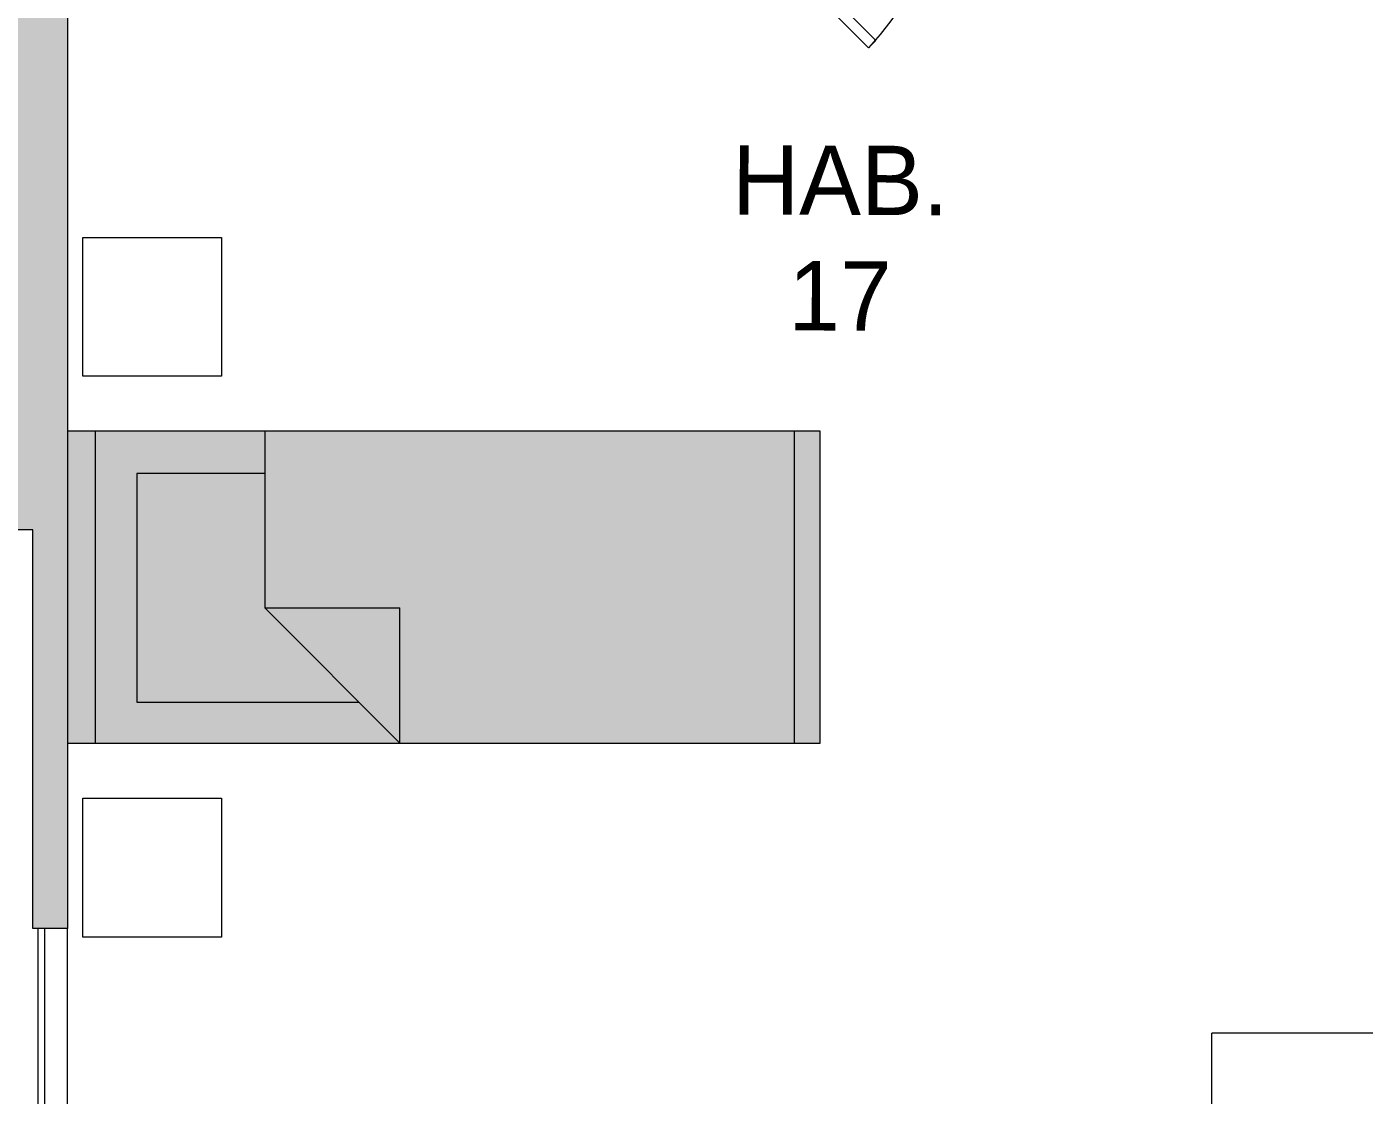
# Model space of a CAD drawing. Header units: metres. Extents: x 51 to 18146, y -212 to 18074.
# Drawn here: x 60.142 to 63.994, y 351.71 to 354.787 of the extents above; entities that cross this region are included whole.
import ezdxf

# ---------------------------------------------------------------- set-up
doc = ezdxf.new("R2010")
doc.units = ezdxf.units.M
doc.layers.get('0').update_dxf_attribs({"color": 250})
for name, color, linetype, lineweight in [('P0 - Antepecho', 250, 'Continuous', 15), ('P0 - Mobiliario', 250, 'Continuous', 9), ('P0 - Paredes', 250, 'Continuous', 20), ('P0 - Puertas', 250, 'Continuous', 13), ('P0 - Textos', 250, 'Continuous', 13), ('P0 - Ventanas', 250, 'Continuous', 15)]:
    doc.layers.add(name, color=color, linetype=linetype, lineweight=lineweight)
doc.layers.get('0').freeze()
doc.styles.add('CENTURY GOTHIC', font='GOTHIC.TTF')

# ---------------------------------------------------------------- blocks, each defined once
blk = doc.blocks.new('*U190')
for points in [[(-0.2000000028223909, 0.1499999940817066), (-0.1700000027944513, 0.1499999960497846), (-0.1700000011031333, -2.4600993e-09), (-0.2000000008982423, -2.5655322e-09)], [(0.8299999974989153, 0.1499999995642128), (0.8599999970611937, 0.1499999996696457), (0.8599999986360963, 3.022407e-09), (0.8299999993066485, -8.083161e-10)], [(0.830000002790325, -0.9250000010318336), (0.8299999972968365, 0.0749999984466258), (0.7999999972688967, 0.074999998341193), (0.800000001947478, -0.9250000029999116)]]:
    blk.add_lwpolyline(points, close=True)
blk.add_arc((0.874737891734953, 0.1197378909785973), 1.045695340698735, 182.452029120191, 267.5479714204705)
blk = doc.blocks.new('CAMA01')
at = {"true_color": 0xffffff, "transparency": 33554610}
h = blk.add_hatch(color=7, dxfattribs=at)
h.dxf.hatch_style = 1
h.paths.add_polyline_path([(-2.8824434e-09, -0.0021700000017881), (0, 1.8626e-12), (0.0009000000013039, -1.1920929e-09), (0.0008999971123412, -0.0021700011976063)])
for p, q in [((0.0008999998944213, -8.02843601183e-05), (-1.066413e-10, -8.02831587122e-05)), ((0.0001219024024904, -0.0005678501427174), (0.0001219028891064, -0.000200283318758)), ((0.0001219028891064, -0.000200283318758), (0.0007819028915837, -0.0002002841942012)), ((0.0007819028915837, -0.0002002841942012), (0.0007819020384897, -0.0008404724586327)), ((1.3510794379e-06, -0.0005694204699248), (0.0005095589705743, -0.000569421146065)), ((0.0005095589705743, -0.000569421146065), (0.0005095584532246, -0.0009580084774643)), ((0.0008999987235293, -0.0009580089971423), (0.0005095589705743, -0.000569421146065)), ((0.0008999987235293, -0.0009580089971423), (0.0005095584532246, -0.0009580084774643)), ((0.0008999972106364, -0.0020961682585045), (-2.78437e-09, -0.0020961670682743))]:
    blk.add_line(p, q)
blk.add_lwpolyline([(-2.8824434e-09, -0.0021700000017881), (0, 1.8626e-12), (0.0009000000013039, -1.1920929e-09), (0.0008999971123412, -0.0021700011976063)], close=True)
blk = doc.blocks.new('EQ_Silla - Haworth-Zody Task1 - Silla operativa con apoyabrazos-V157-Layout Copy 1')
for p, q in [((0.3079581747192112, 0.0921738494505853), (-0.0793581747191419, 0.0921738494505875)), ((-0.1348424355650827, -0.0052449329755294), (-0.1353583258991049, 0.00684369083393)), ((0.3639583258991628, 0.0068436908339243), (0.3634424355651413, -0.0052449329755223)), ((-0.1086311546798821, -0.2437535726801241), (-0.1095237594148359, -0.0318337865780272)), ((0.3381237594148705, -0.0318337865779708), (0.3372311546799081, -0.2437535726801198)), ((-0.1358731024365228, -0.3180360660910343), (-0.1358731024365228, -0.3316857496327566)), ((0.3644731024365748, -0.331688326845399), (0.3644731024365748, -0.3180386937343387))]:
    blk.add_line(p, q)
at = {"flags": 128}
for points in [[(-0.1353583258991047, 0.0068436908339301), (-0.1359113819123139, 0.0198119512624371), (-0.1364562745090984, 0.0325887929057688)], [(0.365056274509157, 0.0325887929057683), (0.3645113819123725, 0.0198119512624365), (0.3639583258991634, 0.0068436908339292)], [(-0.2259057824548897, -0.0339270631162997), (-0.2290985714151343, -0.0614857801550134), (-0.2311867517393447, -0.0891501306642502), (-0.2321669827844545, -0.116875857584614), (-0.2320376963898896, -0.1446186056675393), (-0.2307990993863124, -0.1723339924342266), (-0.2284531732646974, -0.1999776791781552), (-0.2250036710064151, -0.2275054418975346), (-0.2243909969472571, -0.2316244073007391)], [(-0.2030415816124818, -0.0106836094461181), (-0.2041147055000873, -0.0108697968385668), (-0.2051795254931787, -0.0110987488107282), (-0.2062343381069231, -0.0113700990882817), (-0.2072774558661582, -0.011683413568676), (-0.2083072100049888, -0.0120381910155698), (-0.209321953136453, -0.0124338638607339), (-0.2103200618880125, -0.0128697991120263), (-0.2112999394985715, -0.0133452993660338), (-0.2122600183730034, -0.0138596039237884), (-0.2131987625899065, -0.0144118900077048), (-0.214114670358777, -0.0150012740778696), (-0.2150062764225875, -0.0156268132454913), (-0.2158721544018222, -0.0162875067813532), (-0.2167109190764331, -0.0169822977167305), (-0.2175212286018625, -0.0177100745343443), (-0.2183017866557187, -0.0184696729465391), (-0.21905134451164, -0.0192598777578906), (-0.2197687030369507, -0.0200794248092639), (-0.2204527146110336, -0.020927003000215), (-0.2211022849612838, -0.0218012563864419), (-0.2217163749137149, -0.0227007863490183), (-0.2222940020553939, -0.0236241538319009), (-0.2228342423061322, -0.0245698816440869), (-0.2233362313967547, -0.0255364568228245), (-0.2237991662518086, -0.0265223330540163), (-0.2242223062742774, -0.0275259331460024), (-0.224604974530393, -0.028545651552724), (-0.2249465588325723, -0.0295798569422661), (-0.2252465127188141, -0.0306268948066178), (-0.2255043563268677, -0.0316850901085477), (-0.2257196771619768, -0.0327527499613235), (-0.2258921307567439, -0.0338281663369217), (-0.2259057824548897, -0.0339270631163041)], [(-0.1373623365881645, -0.0049486939613892), (-0.1577386763790189, -0.0058132096444355), (-0.1780641458648533, -0.0074918700685434), (-0.1983062286303285, -0.0099819897351263), (-0.2030415816124818, -0.010683609446116)], [(-0.1095237594148359, -0.0318337865779687), (-0.1095590873103461, -0.0307452037547336), (-0.1096379186496258, -0.029658904420664), (-0.109760127319327, -0.0285766264229619), (-0.1099255178116617, -0.0275001011755637), (-0.1101338255371344, -0.0264310508892045), (-0.1103847172477954, -0.0253711858162947), (-0.1106777915704449, -0.0243222015148612), (-0.1110125796486866, -0.0232857761360084), (-0.1113885458930076, -0.022263567739255), (-0.1118050888376129, -0.0212572116399853), (-0.1122615421026607, -0.0202683177932689), (-0.1127571754602973, -0.0192984682183062), (-0.1132911960028721, -0.0183492144675256), (-0.1138627494114334, -0.0174220751444485), (-0.1144709213224718, -0.0165185334741922), (-0.1151147387906484, -0.0156400349307003), (-0.1157931718453511, -0.0147879849242257), (-0.1165051351384374, -0.0139637465530215), (-0.1172494896804949, -0.0131686384226626), (-0.1180250446630553, -0.0124039325365302), (-0.1188305593635831, -0.0116708522609288), (-0.1196647451303969, -0.0109705703679031), (-0.1205262674442145, -0.0103042071591043), (-0.1214137480531253, -0.0096728286735101), (-0.1223257671774634, -0.0090774449820177), (-0.1232608657811865, -0.0085190085715197), (-0.1242175479060003, -0.0079984128211503), (-0.1251942830645992, -0.0075164905730539), (-0.1261895086890887, -0.0070740128000239), (-0.1272016326307547, -0.0066716873721056), (-0.1282290357072089, -0.0063101579241556), (-0.1292700742927113, -0.0059900028261697), (-0.1303230829475796, -0.0057117342580201), (-0.1313863770826048, -0.005475797390033), (-0.1324582556539965, -0.0052825696708861), (-0.1335370038846878, -0.0051323602237092), (-0.134620896007637, -0.0050254093515644), (-0.1357081980266702, -0.0049618881530305), (-0.1367971704905018, -0.004941898248489), (-0.1373623365881645, -0.0049486939613892)], [(0.3659623365881904, -0.0049486939613914), (0.3648731838078021, -0.0049460778141358), (0.3637847976154853, -0.004987018254039), (0.3626989191969669, -0.005071449785128), (0.3616172857260727, -0.0051992373349601), (0.3605416275856133, -0.0053701764707109), (0.3594736655991776, -0.0055839937262419), (0.3584151082780946, -0.0058403470395459), (0.3573676490882852, -0.0061388263000106), (0.3563329637409899, -0.0064789540044937), (0.3553127075120656, -0.0068601860212201), (0.3543085125938127, -0.0072819124602927), (0.3533219854838964, -0.0077434586493685), (0.3523547044152356, -0.0082440862129998), (0.3514082168312066, -0.0087829942538932), (0.3504840369100362, -0.0093593206341293), (0.3495836431424448, -0.0099721433544521), (0.3487084759664051, -0.0106204820292336), (0.3478599354626877, -0.0113032994548983), (0.3470393791150767, -0.0120195032692313), (0.3462481196387094, -0.0127679476989044), (0.3454874228799383, -0.0135474353924911), (0.3447585057913172, -0.0143567193359696), (0.3440625344846842, -0.0151945048476589), (0.3434006223656677, -0.0160594516494659), (0.342773828352465, -0.0169501760110126), (0.3421831551817704, -0.0178652529633367), (0.3416295478046677, -0.0188032185785221), (0.3411138918748615, -0.0197625723116761), (0.340637012331836, -0.0207417794014595), (0.3401996720811347, -0.0217392733254384), (0.3398025707738567, -0.0227534583061066), (0.3394463436873875, -0.0237827118638474), (0.339131560709081, -0.0248253874125268), (0.3388587254245371, -0.0258798168936974), (0.3386282743120266, -0.0269443134451216), (0.3384405760441544, -0.0280171740993969), (0.3382959308981218, -0.0290966825083422), (0.3381945702752966, -0.0301811116887841), (0.338136656331064, -0.0312687267853699), (0.3381237594148705, -0.0318337865779708)], [(0.4316415816125078, -0.0106836094461181), (0.4114237683748084, -0.008003564945704), (0.3911149540360872, -0.0061341610851239), (0.3707476283669665, -0.0050783885117593), (0.3659623365881904, -0.0049486939613914)], [(0.4545057824549243, -0.0339270631163019), (0.4543372727566161, -0.0328510217115055), (0.4541258676687744, -0.0317825796157044), (0.4538719053944187, -0.0307234461083226), (0.4535757922190153, -0.0296753155770392), (0.4532380018604885, -0.0286398648071169), (0.452859074711343, -0.027618750298897), (0.4524396169741899, -0.0266136056177707), (0.4519802996919309, -0.0256260387808067), (0.4514818576742295, -0.0246576296842768), (0.4509450883219854, -0.0237099275761556), (0.4503708503516564, -0.022784448577641), (0.4497600624215067, -0.0218826732577137), (0.4491137016619228, -0.0210060442645106), (0.4484328021122387, -0.0201559640174228), (0.4477184530664777, -0.0193337924634995), (0.4469717973307345, -0.0185408449018479), (0.4461940293949053, -0.0177783898793981), (0.4453863935217819, -0.017047647161553), (0.4445501817564482, -0.0163497857807756), (0.443686731859372, -0.0156859221663969), (0.4427974251661927, -0.0150571183585982), (0.4418836843778915, -0.0144643803093122), (0.4409469712848398, -0.0139086562729976), (0.4399887844281344, -0.0133908352895473), (0.4390106567023638, -0.0129117457620805), (0.438014152903227, -0.0124721541316412), (0.4370008672242201, -0.0120727636510527), (0.4359724207062869, -0.011714213259899), (0.4349304586444543, -0.0113970765623171), (0.4338766479557564, -0.011121860909363), (0.4328126745124866, -0.0108890065873766), (0.4317402404451839, -0.0106988861135979), (0.4316415816125078, -0.0106836094461181)], [(0.4529909969472917, -0.2316244073007391), (0.4566057039634906, -0.2041178502760709), (0.4591175506984393, -0.1764887458362824), (0.4605225187331963, -0.1487812946545938), (0.4608183604186155, -0.1210398227422797), (0.4600046024711065, -0.093308710536543), (0.4580825467298099, -0.0656323219012465), (0.4550552680738797, -0.0380549331542383), (0.4545057824549243, -0.0339270631163019)], [(-0.2243909969472571, -0.2316244073007391), (-0.2241628828186982, -0.2329480334900994), (-0.2238820202270957, -0.2342614787875673), (-0.2235488584926584, -0.2355626419608503), (-0.2231639306031157, -0.2368494414264444), (-0.2227278523609645, -0.2381198185797041), (-0.2222413213983628, -0.2393717410881813), (-0.2217051160610755, -0.2406032061429317), (-0.2211200941632546, -0.2418122436625586), (-0.2204871916151352, -0.2429969194449534), (-0.2198074209257764, -0.2441553382615741), (-0.2190818695832824, -0.2452856468894291), (-0.2183116983150258, -0.2463860370758403), (-0.2174981392307288, -0.2474547484312462), (-0.2166424938513942, -0.248490071245452), (-0.2157461310270817, -0.249490349222817), (-0.2148104847471083, -0.2504539821319509), (-0.2138370518459289, -0.2513794283657758), (-0.212827389608519, -0.252265207407726), (-0.2117831132790869, -0.2531099022002948), (-0.2107058934769891, -0.2539121614120035), (-0.2095974535241188, -0.254670701599259), (-0.2084595666879351, -0.2553843092595656), (-0.2072940533446453, -0.2560518427729016), (-0.206102778066977, -0.2566722342280403), (-0.2048876466412342, -0.2572444911310017), (-0.203650603018498, -0.2577676979928073), (-0.2023936262046666, -0.2582410177941049), (-0.2011187270945072, -0.2586636933241708), (-0.1998279452546224, -0.259035048392322), (-0.1997320632002284, -0.259060417120922)], [(-0.1997320632002284, -0.259060417120922), (-0.1820200502348526, -0.2633419205167265), (-0.1641509905205514, -0.2669117075609025), (-0.1461534707410165, -0.2697640673556791), (-0.1391678896288675, -0.2706734188888888)], [(-0.1391678896288675, -0.2706734188888888), (-0.138084363155193, -0.2707840127589272), (-0.1369972808118873, -0.2708511886634137), (-0.1359083816988242, -0.2708748391352249), (-0.1348194078222842, -0.2708549263386543), (-0.1337321013081743, -0.2707914821299289), (-0.1326482016149616, -0.2706846080062496), (-0.1315694427509482, -0.2705344749434047), (-0.1304975505001813, -0.2703413231222828), (-0.12943423966161, -0.2701054615445896), (-0.1283812113057503, -0.2698272675385319), (-0.1273401500533352, -0.269507186155175), (-0.1263127213802844, -0.2691457294564522), (-0.1253005689533135, -0.2687434756959767), (-0.1243053120003777, -0.2683010683939536), (-0.1233285427202891, -0.267819215307695), (-0.1223718237355444, -0.2672986872993448), (-0.1214366855924268, -0.266740317102674), (-0.1205246243124612, -0.2661449979908931), (-0.1196370989991569, -0.2655136823475805), (-0.118775529503675, -0.2648473801430911), (-0.1179412941534148, -0.2641471573188192), (-0.1171357275469853, -0.2634141340819032), (-0.1163601184191019, -0.2626494831131629), (-0.115615707578921, -0.2618544276910216), (-0.1149036859249793, -0.2610302397345612), (-0.1142251925400497, -0.2601782377686855), (-0.1135813128687973, -0.2592997848147942), (-0.1129730769813451, -0.2583962862102264), (-0.1124014579253589, -0.2574691873599969), (-0.1118673701693946, -0.2565199714245132), (-0.1113716681399284, -0.2555501569467706), (-0.1109151448544657, -0.2545612954230576), (-0.1104985306528718, -0.2535549688208612), (-0.1101224920289928, -0.2525327870480789), (-0.10978763056443, -0.2514963853774908), (-0.1094944819660702, -0.2504474218306851), (-0.109243515209148, -0.2493875745255609), (-0.1090351317869315, -0.2483185389917287), (-0.1088696650684436, -0.2472420254579858), (-0.1087473797651453, -0.2461597561163532), (-0.1086684715074224, -0.2450734623668914), (-0.1086330665316714, -0.2439848820478776), (-0.1086311546798734, -0.2437535726801068)], [(0.3372311546799081, -0.2437535726801198), (0.3372573112773313, -0.2448424144756375), (0.3373269890107104, -0.2459293393289375), (0.337440076410526, -0.2470126083921226), (0.3375963925610668, -0.248090488665779), (0.3377956873898316, -0.2491612557714013), (0.3380376420676194, -0.2502231967100319), (0.3383218695185501, -0.2512746126027222), (0.3386479150393442, -0.2523138214083147), (0.3390152570267053, -0.2533391606144177), (0.3394233078118304, -0.2543489898970247), (0.3398714146005028, -0.2553416937447018), (0.3403588605174522, -0.2563156840430643), (0.340884865753198, -0.2572694026154024), (0.3414485888115641, -0.2582013237154537), (0.3420491278559165, -0.2591099564682489), (0.3426855221518979, -0.2599938472552216), (0.3433567536043881, -0.2608515820396724), (0.3440617483862405, -0.2616817886289058), (0.3447993786562031, -0.262483138869491), (0.3455684643632004, -0.2632543507719782), (0.3463677751341602, -0.2639941905618516), (0.3471960322423637, -0.2647014746532629), (0.3480519106531192, -0.265375071542554), (0.3489340411435489, -0.2660139036183842), (0.349841012493038, -0.2666169488857135), (0.3507713737409175, -0.2671832426007649), (0.3517236365076464, -0.2677118788143875), (0.352696277375941, -0.2682020118214066), (0.3536877403279017, -0.2686528575135758), (0.3546964392342994, -0.2690636946339568), (0.3557207603920622, -0.2694338659308034), (0.3567590651058482, -0.2697627792090036), (0.3578096923096145, -0.2700499082774717), (0.3588709612239562, -0.2702947937909601), (0.3599411740449951, -0.2704970439848763), (0.3610186186605226, -0.2706563353020565), (0.3621015713889862, -0.2707724129103762), (0.3631882997370499, -0.2708450911104243), (0.3642770651711794, -0.2708742536325827), (0.3653661258989389, -0.2708598538230393), (0.3664537396554679, -0.2708019147184149), (0.3675381664907901, -0.2707005290089174), (0.3677678896289022, -0.2706734188888888)], [(0.3677678896288936, -0.2706734188888867), (0.3858073614905924, -0.2680996804474562), (0.4037294816122606, -0.2648066142534339), (0.4215055784249018, -0.2607994885102467), (0.4283320632002545, -0.2590604171209198)], [(0.4283320632002545, -0.2590604171209198), (0.4296239362141156, -0.258692876020003), (0.4309000781434492, -0.2582739677710921), (0.4321584474333874, -0.257804362538013), (0.4333970309615147, -0.257284811588972), (0.4346138472584016, -0.2567161460946457), (0.4358069496775372, -0.256099275798521), (0.436974429509587, -0.2554351875614793), (0.4381144190358515, -0.2547249437830337), (0.4392250945162705, -0.2539696807017244), (0.4403046791070125, -0.2531706065773612), (0.4413514457030364, -0.2523289997580819), (0.4423637197010831, -0.2514462066352757), (0.4433398816786968, -0.2505236394896039), (0.4442783699849464, -0.2495627742317047), (0.4451776832387474, -0.2485651480410222), (0.446036382730738, -0.2475323569066372), (0.4468530947249013, -0.2464660530740486), (0.4476265126562744, -0.2453679424019225), (0.4483553992211581, -0.2442397816330897), (0.4490385883565301, -0.2430833755841091), (0.4496749871055124, -0.2419005742579801), (0.4502635773658725, -0.2406932698845023), (0.4508034175187425, -0.2394633938931351), (0.4512936439350432, -0.2382129138230975), (0.4517334723570924, -0.2369438301757484), (0.4521221991532235, -0.2356581732142048), (0.4524592024434995, -0.2343579997153386), (0.4527439430945475, -0.2330453896793981), (0.4529759655820493, -0.2317224430024375), (0.4529909969472917, -0.2316244073007391)], [(0.3180339258551021, -0.2790479169573947), (0.2915353869987303, -0.2866681727421991), (0.264753315191917, -0.2932226742093714), (0.2377305560363472, -0.2987009355547874), (0.2105103401821298, -0.3030941927289263), (0.1831362141679493, -0.3063954174574919), (0.1556519707559357, -0.3085993284851342), (0.1281015788725522, -0.3097024000243577), (0.1005291132677119, -0.3097028673960068), (0.0729786840045694, -0.308600729852388), (0.0454943658928295, -0.3063977505784579), (0.0181201279784691, -0.3030974538711131), (-0.0091002367973795, -0.2987051195010604), (-0.0361231816577749, -0.293227774266308), (-0.0629054756555216, -0.2866741807508004), (-0.0894042728334855, -0.2790548233061256), (-0.0894339737252274, -0.279045635561457)]]:
    blk.add_lwpolyline(points, dxfattribs=at)
for centre, major_axis, ratio, start_param, end_param in [((-0.0347523265836348, -0.2038370660846777), (0.2390804884998245, 0), 0.2923717047227383, 4.322964098592838, 4.347116558305048), ((0.263352326583653, -0.2038370660846777), (0.2390804884998248, 0), 0.2923717047227375, 5.077661402464497, 5.101813862176602)]:
    blk.add_ellipse(centre, major_axis=major_axis, ratio=ratio, start_param=start_param, end_param=end_param)
for points, knots in [([(-0.1314380760497149, 0.0585569405649997), (-0.1297150664134181, 0.0622049993486029), (-0.1268267779686376, 0.0672396324690435), (-0.1228101934131865, 0.072233395030301), (-0.1203669322204662, 0.0748442378107491), (-0.1185018842746867, 0.0766909481448618), (-0.1165902236666237, 0.0784190854458624), (-0.1139540500915292, 0.0805604901037947), (-0.1112614310052826, 0.0824861091285717), (-0.1085274334031657, 0.0841947354003728), (-0.106433286324765, 0.0853610641548807), (-0.1043340738447774, 0.0864264847716688), (-0.1015707032626833, 0.0877225107419734), (-0.0981770538230757, 0.0890945775587135), (-0.0954845473331059, 0.0898998263396851), (-0.0941474130462302, 0.0902271186446056)], [-1, -1, -1, -1, -0.8, -0.7000000000000001, -0.6500000000000002, -0.6000000000000001, -0.55, -0.5, -0.4, -0.35, -0.3, -0.25, -0.2, -0.1, 0, 0, 0, 0]), ([(-0.0912548920958012, 0.0909218871233229), (-0.0915450652540238, 0.0908802870929717), (-0.0919957326131124, 0.0907874257727281), (-0.0925483211512657, 0.0906469955357859), (-0.0928719213143915, 0.0905603888061155), (-0.0931180570100462, 0.0904925975232822), (-0.0933696003785661, 0.0904237960916198), (-0.093713264971736, 0.0903324866181086), (-0.0941542438341353, 0.0902182535196321), (-0.0946028172485875, 0.0901013558814184), (-0.0949617143853118, 0.0900034539976073), (-0.0952291737335568, 0.0899263443002192), (-0.0954960644965827, 0.0898466640849928), (-0.095853985948821, 0.0897398030563044), (-0.0963032750667688, 0.0896033765113959), (-0.0968444538122919, 0.089434531879339), (-0.0975653447057774, 0.0891980675816562), (-0.0984682183169726, 0.0888876764882781), (-0.0999137331434023, 0.0883592448499803), (-0.1017166160443157, 0.0876362108280078), (-0.1035040749845878, 0.0868323832204166), (-0.1049187213883338, 0.0861447211224973), (-0.1059668726287512, 0.0856057065682478), (-0.1068296396914773, 0.0851411672947812), (-0.1075111285436064, 0.0847630670407482), (-0.1079293252131913, 0.0845206704445937), (-0.1082606756683073, 0.0843251844328052), (-0.1085921363216849, 0.0841310812998083), (-0.1090030348957417, 0.0838886158620501), (-0.109485070949114, 0.0835962146224568), (-0.109947995136831, 0.0832999867258977), (-0.1103908516763099, 0.0830040426541177), (-0.110961806556296, 0.0826213360339343), (-0.1113660269212711, 0.0823542513260005), (-0.1116250685030013, 0.0821934378051991)], [-1, -1, -1, -1, -0.95, -0.925, -0.9125, -0.9, -0.8875, -0.875, -0.85, -0.825, -0.8125, -0.8, -0.7875000000000001, -0.775, -0.75, -0.725, -0.7, -0.65, -0.6, -0.5, -0.4, -0.35, -0.3, -0.25, -0.225, -0.2, -0.1875, -0.175, -0.15, -0.125, -0.1, -0.075, -0.05, 0, 0, 0, 0]), ([(0.3402250685030618, 0.0821934378051991), (0.3399660269213316, 0.0823542513260005), (0.3395618075732008, 0.0826213369436711), (0.33899084998163, 0.0830040411378895), (0.3385480015769064, 0.0832999924875646), (0.3380850468838576, 0.0835961930920169), (0.3376031247170578, 0.0838886962221422), (0.3371096213872324, 0.0841792744774303), (0.3366126457873563, 0.0844719137578753), (0.3361111689852555, 0.0847630797735141), (0.3356001688980332, 0.0850468686676951), (0.3350838644510113, 0.0853260645257113), (0.3343925663116907, 0.085696072125253), (0.3335185934590543, 0.086144545333104), (0.3321041489130438, 0.0868324848063964), (0.3303165903355381, 0.0876361755011523), (0.3285137363415899, 0.0883592492445658), (0.327068217702178, 0.0888876756433947), (0.3261653447821551, 0.0891980676865211), (0.3254444537979598, 0.0894345318595585), (0.3249032750707748, 0.0896033765168135), (0.324453985948395, 0.0897398030556319), (0.3240960644967383, 0.0898466640851193), (0.3238291737335958, 0.0899263443001852), (0.3235617143853818, 0.090003453997616), (0.3232028172486476, 0.0901013558814132), (0.3227542438341999, 0.0902182535196337), (0.3223132649717997, 0.0903324866181083), (0.32196960037863, 0.0904237960916197), (0.3217180570101101, 0.0904925975232821), (0.3214719213144551, 0.0905603888061154), (0.3211483211513297, 0.0906469955357859), (0.3205957326131762, 0.0907874257727281), (0.320145065254088, 0.0908802870929716), (0.3198548920958655, 0.090921887123323)], [-1, -1, -1, -1, -0.95, -0.925, -0.9, -0.875, -0.85, -0.825, -0.8, -0.775, -0.75, -0.725, -0.7, -0.65, -0.6, -0.5, -0.4, -0.35, -0.3, -0.275, -0.25, -0.225, -0.2125, -0.2, -0.1875, -0.175, -0.15, -0.125, -0.1125, -0.1, -0.0875, -0.075, -0.05, 0, 0, 0, 0]), ([(0.3227474130462934, 0.0902271186446056), (0.3240845473331688, 0.0898998263396851), (0.3267770478724963, 0.0890945751015192), (0.3301707196270103, 0.0877225174992574), (0.3329340455792904, 0.0864264730999959), (0.3350333941802102, 0.0853611086915262), (0.3371270302472412, 0.0841945689254619), (0.3391794363733747, 0.0829138870595185), (0.3412021246302125, 0.0815209806391065), (0.3432145982531228, 0.0800257603019773), (0.3451898205139021, 0.0784189189722743), (0.3471019921181163, 0.0766909926765461), (0.3489669039998317, 0.0748442261575976), (0.3514102095393579, 0.0722334016892441), (0.3554267658741137, 0.0672396274748355), (0.3583150664134776, 0.0622049993486028), (0.3600380760497742, 0.0585569405649997)], [-1, -1, -1, -1, -0.9, -0.8, -0.75, -0.7, -0.65, -0.6, -0.55, -0.5, -0.45, -0.4, -0.35, -0.3, -0.2, 0, 0, 0, 0]), ([(-0.1321916451116984, 0.0568125370264888), (-0.1329325412387867, 0.0550153412506641), (-0.1337976136406429, 0.0524626544181907), (-0.1345885741090656, 0.0498449734717892), (-0.1347818098146319, 0.0491391363902812)], [-0.4, -0.4, -0.4, -0.4, -0.3, -0.2637270941814748, -0.2637270941814748, -0.2637270941814748, -0.2637270941814748]), ([(0.3633500437148493, 0.0491204072770976), (0.3631675369587037, 0.0498319723106151), (0.3625647839866263, 0.0519938256115156), (0.3616846880836481, 0.0545548180593154), (0.3609745209703981, 0.056363588224411), (0.3607919793008476, 0.0568120722252804)], [-0.7362729058178431, -0.7362729058178431, -0.7362729058178431, -0.7362729058178431, -0.7, -0.625, -0.6, -0.6, -0.6, -0.6]), ([(0.365056274509157, 0.0325887929057699), (0.3651485838705521, 0.0359120853151212), (0.3649565400764512, 0.0402067050411395), (0.364354048057217, 0.0442993238559526), (0.3641750627479618, 0.0453106595850098)], [-1, -1, -1, -1, -0.85, -0.8, -0.8, -0.8, -0.8]), ([(-0.1074918230792057, -0.2888121454244476), (-0.1121228672009224, -0.2838407900334862), (-0.1170496171537303, -0.2761411101364257), (-0.1207642644605192, -0.2676251329153607), (-0.1215032036702093, -0.265420628539105)], [-0.615205812332493, -0.615205812332493, -0.615205812332493, -0.615205812332493, -0.3333333333333333, -0.2383083685885172, -0.2383083685885172, -0.2383083685885172, -0.2383083685885172]), ([(0.3499498264599861, -0.2653854354134375), (0.3492225466266153, -0.2675926150886794), (0.3458838400052281, -0.2762225328453685), (0.3405781386974866, -0.2836485189764659), (0.3360251494315221, -0.2887257886244559)], [-0.7616916314111954, -0.7616916314111954, -0.7616916314111954, -0.7616916314111954, -0.6666666666666666, -0.3847676228222946, -0.3847676228222946, -0.3847676228222946, -0.3847676228222946]), ([(-0.1337786907094627, -0.3249020827640658), (-0.135906091699721, -0.3214693965513963), (-0.1371751026193961, -0.3126456559319503), (-0.12829460167852, -0.3034425634114581), (-0.1194608401669618, -0.2978855819632817)], [0, 0, 0, 0, 0.4, 1, 1, 1, 1]), ([(0.3182968984863848, -0.2789838552986206), (0.3195734718198324, -0.2787313475865032), (0.3231140776195827, -0.279733789260372), (0.3314172477224516, -0.2850158214006022), (0.3382952314330134, -0.2903875713721492), (0.3421363161204112, -0.293591444593777)], [0.5555555555555556, 0.5555555555555556, 0.5555555555555556, 0.5555555555555556, 0.7222222222222223, 0.861111111111111, 1, 1, 1, 1]), ([(-0.1358730539699896, -0.3316857933774743), (-0.1358730716698342, -0.3322311745893991), (-0.1357071444796072, -0.3345162848192777), (-0.134842403328534, -0.3367613858057219), (-0.1337786907094627, -0.3384520484646375)], [0.737607479234478, 0.737607479234478, 0.737607479234478, 0.737607479234478, 0.8, 1, 1, 1, 1]), ([(-0.1310647324885156, -0.3407727578257767), (-0.1304087486750281, -0.3412433366769766), (-0.1292752412818839, -0.3420185975739311), (-0.1274996982783947, -0.3431947111588242), (-0.1260434887665344, -0.3441407182446821), (-0.1244773714650745, -0.3451798244168842), (-0.1228103598290906, -0.3463057042579011), (-0.12104375760466, -0.3474801192347597), (-0.1191735807349251, -0.3486561708132653), (-0.117213702178536, -0.3498535135795542), (-0.1151780480097815, -0.3510957603182133), (-0.1130603703682172, -0.3523419958102755), (-0.1108523265255993, -0.353552876929276), (-0.1085649294256907, -0.354747300182296), (-0.1062142841248763, -0.3559457282642105), (-0.1037947649462705, -0.3571082414529676), (-0.1004719852581668, -0.3585650497501463), (-0.0961567873518932, -0.3602179920740933), (-0.0925911590540601, -0.3614058330218435), (-0.0907912950076257, -0.3619623952951482)], [0, 0, 0, 0, 0.1, 0.15, 0.2, 0.25, 0.3, 0.35, 0.4, 0.45, 0.5, 0.55, 0.6, 0.65, 0.7, 0.75, 0.8, 0.9, 1, 1, 1, 1]), ([(-0.0907912950076256, -0.3474618679703779), (-0.0942680523817027, -0.3463876329080688), (-0.0994059711727877, -0.3446195130800963), (-0.105002942434549, -0.3421704771320599), (-0.1080724663198226, -0.3406959494216788), (-0.1103165403508348, -0.3395944114159666), (-0.112487871594749, -0.3384773580103986), (-0.1145768656384439, -0.3373305232248826), (-0.116589148939889, -0.3361863993807774), (-0.1185290146536919, -0.3350793053819868), (-0.1203841288227367, -0.3339894955007812), (-0.1221426327260924, -0.3329006803171306), (-0.1238073739446585, -0.3318514045104572), (-0.1259009238617184, -0.330550455883545), (-0.1282577513416973, -0.3291013552903756), (-0.1298150520158429, -0.3280865780225927), (-0.1305025374767579, -0.3276190141623122)], [0, 0, 0, 0, 0.2, 0.3, 0.35, 0.4, 0.45, 0.5, 0.55, 0.6, 0.65, 0.7, 0.75, 0.8, 0.9, 1, 1, 1, 1]), ([(0.3591026039593567, -0.3276215275543771), (0.358415124038431, -0.3280890818918089), (0.3568578321379268, -0.3291038401627929), (0.3545010096957226, -0.3305529170153902), (0.3524074601277312, -0.3318538468633681), (0.3507427173372466, -0.3329031087064918), (0.3489842101681901, -0.3339919098468778), (0.3471290912072114, -0.3350817053135703), (0.3451892191928324, -0.3361887848139922), (0.3431769280829451, -0.3373328941587834), (0.3410879248834381, -0.3384797139909614), (0.3389165833208611, -0.3395967514769669), (0.3366724977681628, -0.3406982728571726), (0.3336029569863288, -0.342172777849338), (0.3280059535284554, -0.3446217701127088), (0.3228680050531276, -0.3463898439289129), (0.3193912281848114, -0.3474640452438859)], [0, 0, 0, 0, 0.1, 0.2, 0.25, 0.3, 0.35, 0.4, 0.45, 0.5, 0.55, 0.6, 0.65, 0.7, 0.8, 1, 1, 1, 1]), ([(0.3193912281848115, -0.3619645484427746), (0.3211911022133266, -0.3614080032692449), (0.324756750598788, -0.3602201945452039), (0.3290719727494483, -0.3585672878946667), (0.3323947708842752, -0.3571105047724024), (0.3348143033010936, -0.3559480087338251), (0.3371649609487108, -0.3547495966839004), (0.3394523692241416, -0.3535551890410984), (0.341660422997068, -0.3523443228106467), (0.3437781093425053, -0.3510981011275139), (0.3458137708196531, -0.3498558677597539), (0.347773655130867, -0.3486585384730316), (0.3496438361994114, -0.3474825004094836), (0.3514104410492671, -0.3463080986228044), (0.3530774535697003, -0.345182231972177), (0.3546435698797479, -0.3441431391823167), (0.3560997764943522, -0.3431971457103204), (0.3578753132017569, -0.3420210503707064), (0.3590088131247518, -0.3412458033233909), (0.3596647907910966, -0.3407752337721938)], [0, 0, 0, 0, 0.1, 0.2, 0.25, 0.3, 0.35, 0.4, 0.45, 0.5, 0.55, 0.6, 0.65, 0.7, 0.75, 0.8, 0.85, 0.9, 1, 1, 1, 1]), ([(0.319391228184764, -0.347464045243886), (0.3046021359036028, -0.3518158320251878), (0.274813466431913, -0.3595672499036816), (0.2142851778767307, -0.3712957419931038), (0.1297869535541905, -0.3794257330630491), (0.0410397077518383, -0.3751645170797891), (-0.034978108881693, -0.3623010580254756), (-0.0723010258359775, -0.3529027835194002), (-0.0907912950076254, -0.3474618679703778)], [0, 0, 0, 0, 0.1111111111111111, 0.2222222222222222, 0.4444444444444445, 0.7222222222222223, 0.861111111111111, 1, 1, 1, 1]), ([(-0.0907912950076187, -0.3619623952951483), (-0.0759905701880261, -0.3662689688468676), (-0.046184825658495, -0.3739403087487274), (0.0143454856175163, -0.3855499629885253), (0.0988256973377897, -0.3936022397803471), (0.1875433485958242, -0.3893816570356043), (0.2635619898034067, -0.3766452575738768), (0.3008943567924756, -0.3673465649347187), (0.319391228184764, -0.3619645484427746)], [0, 0, 0, 0, 0.1111111111111111, 0.2222222222222222, 0.4444444444444445, 0.7222222222222223, 0.861111111111111, 1, 1, 1, 1])]:
    blk.add_open_spline(points, degree=3, knots=knots)
for points in [[(-0.1116250685030013, 0.0821934378051993), (-0.1125721355134791, 0.0815414432195215), (-0.1134958227074884, 0.0808663443964892), (-0.1143964852061841, 0.0801671687235833)], [(-0.0941474130462303, 0.0902271186446056), (-0.0925234668989875, 0.0906611469063517), (-0.0892625394520366, 0.0913833347353718), (-0.0843185334859088, 0.0920302827009218), (-0.0810144716546324, 0.0921738494506121), (-0.0793581747191456, 0.0921738494506121)], [(-0.0833383878014822, 0.0920350799567064), (-0.0846637179480975, 0.0919425442847924), (-0.0873123375636431, 0.0916648692411203), (-0.089942936312261, 0.0912006914373595), (-0.0912548920958012, 0.0909218871233231)], [(0.3079581747192039, 0.0921738494506121), (0.3096144716546964, 0.0921738494506121), (0.3129185334859803, 0.0920302827009223), (0.3178625394520991, 0.091383334735372), (0.3211234668990504, 0.0906611469063517), (0.3227474130462934, 0.0902271186446056)], [(0.3198548920958656, 0.0909218871233231), (0.3185429363123251, 0.0912006914373595), (0.3159123375637066, 0.0916648692411205), (0.3132637179481688, 0.0919425442847929), (0.311938387801553, 0.0920350799567068)], [(0.3429967126122217, 0.0801670974351137), (0.3420959335193206, 0.0808663096586067), (0.3411721355135517, 0.0815414432195131), (0.3402250685030618, 0.0821934378051993)], [(-0.1364562745090983, 0.0325887929057688), (-0.1366153533177319, 0.0372094991122848), (-0.1359380657164682, 0.0461694910622288), (-0.133269887678143, 0.0545310753310691), (-0.1314380760497149, 0.0585569405649997)], [(-0.1355747358825383, 0.0453107708055402), (-0.1363042570909955, 0.0412600611186305), (-0.136579353657625, 0.0370198494515713), (-0.1364562745090983, 0.0325887929057696)], [(-0.126845154379137, 0.066821793767367), (-0.1277560807748633, 0.0654610975712508), (-0.1286231695724769, 0.0640535607740387), (-0.1294323728167443, 0.0625943896119477)], [(-0.1199265273590627, 0.0752771879964171), (-0.1209118545441325, 0.0742852643253627), (-0.1218620075771386, 0.0732527835221867), (-0.1227769151950361, 0.0721812472272598)], [(0.3513782028245383, 0.0721837990517621), (0.3504624451626814, 0.0732542557086287), (0.3495362621773022, 0.0743121409992559), (0.3485265273591227, 0.0752771879964171)], [(0.3580293330806757, 0.0625858851170294), (0.3572222827789, 0.0640481919290006), (0.3563416204609853, 0.0654425889707724), (0.3554451543791966, 0.0668217937673668)], [(0.3600380760497742, 0.0585569405649997), (0.3618698876782021, 0.0545310753310691), (0.3645380657165271, 0.0461694910622289), (0.3652153533177906, 0.0372094991122852), (0.365056274509157, 0.0325887929057693)], [(-0.1213551818269413, -0.2653646276346375), (-0.1207580552436469, -0.2671770965683204), (-0.1200770740818514, -0.2689710624395293), (-0.1193122383415549, -0.2707465327611029)], [(0.3479122383416136, -0.2707465327611029), (0.3486770740819068, -0.2689710624395369), (0.3493580552436996, -0.2671770965683359), (0.3499551818269922, -0.2653646276346609)], [(-0.1194608401669615, -0.2978855819632816), (-0.1184198368492226, -0.2972312599936729), (-0.1163916108992341, -0.2958608347764585), (-0.1144703585430339, -0.2943668470032506), (-0.1135363224763551, -0.2935889624776482)], [(-0.1158178110581695, -0.2776236299166693), (-0.1150202324035379, -0.2789889593867183), (-0.1141789828348935, -0.2803292782481608), (-0.1132762237685947, -0.2816231100551406)], [(-0.1135363224763551, -0.2935889624776482), (-0.1073906268400132, -0.2884628391765297), (-0.0971488544004196, -0.2808295641170204), (-0.0913933479879398, -0.2786432686975961), (-0.0896936098344454, -0.2789803061729968)], [(0.3418762237686529, -0.2816231100551414), (0.3427735245229002, -0.2803225504098565), (0.3435609515807609, -0.2789510105888695), (0.3443078638496921, -0.2775532468787881)], [(0.3421363161204112, -0.293591444593777), (0.3430703501200176, -0.2943693334760297), (0.3449915979910578, -0.2958633311186943), (0.3470198187461932, -0.2972337685176773), (0.34806081928725, -0.2978880971562483)], [(0.3480608192872509, -0.2978880971562483), (0.3510054130962477, -0.2997404522729548), (0.3561192172595029, -0.303430366758891), (0.3614149411227694, -0.3089311608900327), (0.3643021924273775, -0.3143669484894076), (0.3647605924337665, -0.3197152081690292), (0.3634423756026226, -0.3231883727090002), (0.3623786664970768, -0.3249047019979256)], [(-0.1305025374767579, -0.3276190141623122), (-0.1313551712131819, -0.3270838150518702), (-0.1327672461489301, -0.3260957940417204), (-0.1335510578679955, -0.3252725274530394), (-0.1337786907094622, -0.3249020827640658)], [(-0.1337786907094622, -0.3384520484646376), (-0.1335768455760833, -0.3387748843970572), (-0.1329151890378965, -0.3394845052229999), (-0.1317590577138056, -0.3403220239711499), (-0.1310647324885156, -0.3407727578257767)], [(0.3623786664970769, -0.3249047019979256), (0.362151036788545, -0.3252751353780979), (0.3613672441453771, -0.3260983730176789), (0.3599552115401088, -0.3270863524157322), (0.3591026039593567, -0.3276215275543771)], [(0.3596647907910967, -0.3407752337721938), (0.3603590925217336, -0.3403245207374879), (0.3615151857466233, -0.3394870384773118), (0.3621768246002774, -0.3387774438356073), (0.3623786664970769, -0.3384546184193729)], [(0.3623786664970768, -0.338454618419373), (0.3637742339110122, -0.3362365418889462), (0.3644727592537573, -0.3339764154670633), (0.3644730803940017, -0.3316842323589958)]]:
    blk.add_open_spline(points, degree=3)
blk = doc.blocks.new('3')
at = {"layer": 'P0 - Mobiliario'}
for p, q in [((0.5011436367886923, -0.8215753085463617), (0.50114363678725, -0.8212753085482628)), ((0.5017436367869377, -0.8221753085441887), (0.5017436367879174, -0.8212753085343052)), ((0.5017436367869377, -0.8215753085441887), (0.4999436367880553, -0.8215753085507079)), ((0.4999436367787422, -0.8221753085502423), (0.4999436367880553, -0.8215753085507079)), ((0.5011436367873103, -0.8221753085497766), (0.5011436367886923, -0.8215753085463617))]:
    blk.add_line(p, q, dxfattribs=at)
for centre, start, end in [((0.5010233738720418, -0.821695571470633), 15.96906457156832, 74.03093654254852), ((0.5018638997226955, -0.8216955714510753), 105.9690661254597, 164.030938070789)]:
    blk.add_arc(centre, 0.0004371316651692, start, end, dxfattribs=at)
at = {"layer": 'P0 - Mobiliario', "xscale": 0.001, "yscale": 0.001, "zscale": 0.001, "rotation": 178.0142701982175}
blk.add_blockref('EQ_Silla - Haworth-Zody Task1 - Silla operativa con apoyabrazos-V157-Layout Copy 1', (0.5006593111436815, -0.8214395406371913), dxfattribs=at)

msp = doc.modelspace()

# ---------------------------------------------------------------- hatches: boundary and pattern name
at = {"layer": 'P0 - Paredes'}
h = msp.add_hatch(color=256, dxfattribs=at)
h.dxf.hatch_style = 1
h.paths.add_polyline_path([(62.83657777109742, 358.0317025350928), (60.10970718334615, 358.0317026137114), (59.82003959222137, 358.0317026132345), (59.82003959037363, 357.8818745595813), (60.10970718334615, 357.8818745591044), (60.1097071852088, 353.3383596949577), (60.15964986884593, 353.338359695375), (60.15964986884593, 352.1896779462695), (60.25953523796797, 352.1896779457927), (60.25953523796797, 355.2861245105863), (61.81987656658888, 355.2861242901087), (61.8920120459497, 355.3582597690225), (61.78606761346757, 355.4642042014599), (61.75781576369703, 355.4359523535371), (60.25953523796797, 355.4359525642395), (60.25953523796797, 357.8818746060729), (62.15735728113354, 357.881874463737), (62.15735728113354, 356.982906228602), (62.65678410629928, 356.9829062337279), (62.65678410629928, 356.3349207068682), (62.53474168927968, 356.2128782912493), (62.64068603430689, 356.1069337713123), (62.80661216092109, 356.2728598997593), (62.80661216092109, 357.1327342883348), (62.30718534505367, 357.1327342920304), (62.3071853338927, 357.8818744860888), (62.83657779341936, 357.8818743260503)])

# ---------------------------------------------------------------- linework, layer by layer
at = {"layer": 'P0 - Antepecho'}
msp.add_line((60.25953523796797, 350.09081573838), (60.25953523796797, 352.1896779457927), dxfattribs=at)
at = {"layer": 'P0 - Mobiliario'}
msp.add_line((60.25953523796797, 354.7866948281527), (60.25953447516262, 354.3311510702372), dxfattribs=at)
for points in [[(60.30382388941944, 354.1800136221647), (60.70336536964774, 354.1800136216879), (60.70336536592245, 353.7804721447229), (60.30382388941944, 353.7804721442461)], [(60.30382388941944, 352.5646530963182), (60.70336536778509, 352.5646530963182), (60.70336536778509, 352.1651116188764), (60.30382388941944, 352.1651116183996)]]:
    msp.add_lwpolyline(points, close=True, dxfattribs=at)
at = {"layer": 'P0 - Paredes'}
msp.add_lwpolyline([(62.53474160741269, 356.2128782084585), (62.65678410629928, 356.3349207068682), (62.65678410629928, 356.9829062337279), (62.15735728113354, 356.982906228602), (62.15735728113354, 357.881874463737), (60.25953523796797, 357.8818746060729), (60.25953523796797, 355.4359525642395), (61.75781576369703, 355.4359523535371), (61.78606761346757, 355.4642042014599), (61.8920120459497, 355.3582597690225), (61.81987656658888, 355.2861242901087), (60.25953523796797, 355.2861245105863), (60.25953523796797, 352.1896779457927), (60.15964986884593, 352.1896779462695), (60.15964986884593, 353.338359695375), (60.1097071852088, 353.3383596949577), (60.10970718334615, 357.8818745591044), (59.82003959037363, 357.8818745595813), (59.82003959222137, 358.0317026132345)], dxfattribs=at)
at = {"layer": 'P0 - Ventanas'}
for points in [[(62.00752920605243, 350.0059131743908), (60.17463267485798, 350.0059131739139), (60.17463267299532, 352.1896779462695)], [(62.00752920605243, 350.0258902478218), (60.19460974831879, 350.0258902482987), (60.19460974831879, 352.1896779457927)]]:
    msp.add_lwpolyline(points, dxfattribs=at)

# ---------------------------------------------------------------- block references
at = {"layer": 'P0 - Mobiliario', "xscale": -998.8536949837255, "yscale": 998.8536949837255, "zscale": 998.8536949837255, "rotation": 89.99992146488702}
msp.add_blockref('CAMA01', (60.25953526028991, 353.6222039716244), dxfattribs=at)
at = {"layer": 'P0 - Paredes', "xscale": -998.8536949837255, "yscale": 998.8536949837255, "zscale": 998.8536949837255, "rotation": 89.99999971991117}
msp.add_blockref('3', (-757.0777777628153, 851.2593052916527), dxfattribs=at)
at = {"layer": 'P0 - Puertas', "xscale": -0.9988536949837254, "yscale": 0.9988536949837254, "zscale": 0.9988536949837254, "rotation": 45.00000073481269}
msp.add_blockref('*U190', (62.499426787287, 355.9656745266319), dxfattribs=at)

# ---------------------------------------------------------------- texts
at = {"layer": 'P0 - Textos', "insert": (62.4859878895944, 354.4445987214949), "char_height": 0.199770738996745, "attachment_point": 2, "rotation": 359.8338135074026, "style": 'CENTURY GOTHIC'}
msp.add_mtext_dynamic_manual_height_columns('{\\C0;HAB. 17}', width=0.0018619528952601, gutter_width=0.0029965610849512, heights=[0], dxfattribs=at)

doc.saveas('drawing.dxf')
